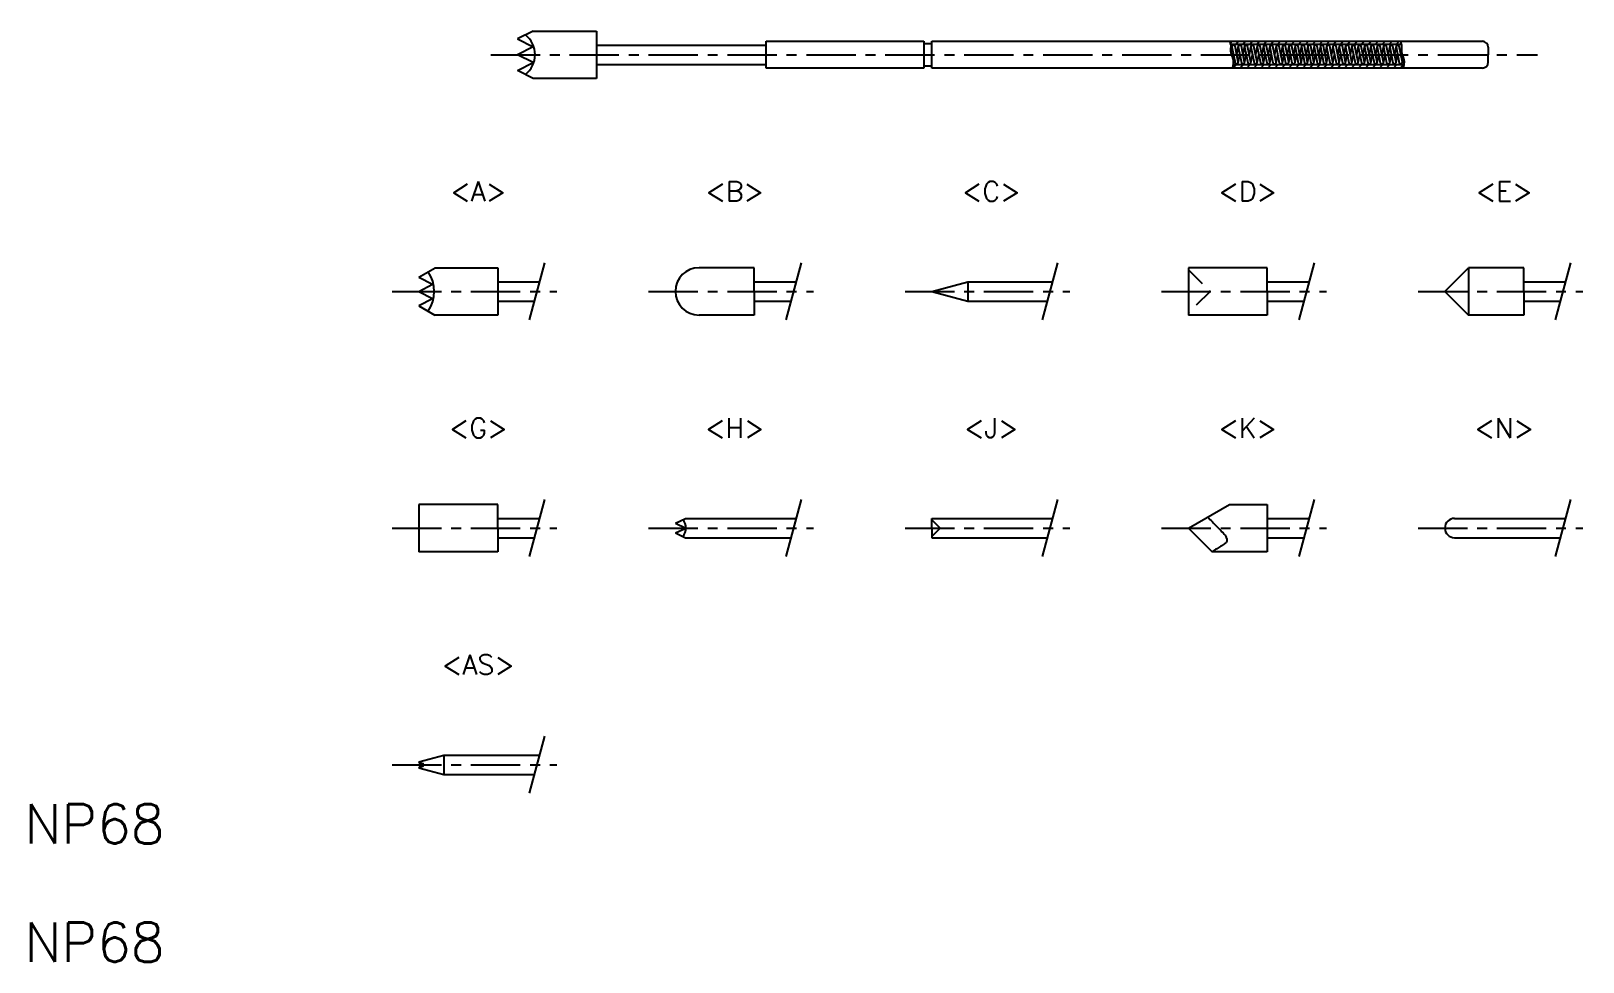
# Model space of a CAD drawing. Extents: x 5.2 to 44.5, y 5 to 28.6.
import ezdxf
from ezdxf.enums import TextEntityAlignment as Align

# ---------------------------------------------------------------- set-up
doc = ezdxf.new("R2010")
doc.units = 0
doc.linetypes.add('CENTER', pattern=[2, 1.25, -0.25, 0.25, -0.25])
doc.linetypes.add('DASHED', pattern=[0.75, 0.5, -0.25])
doc.layers.get('0').update_dxf_attribs({"linetype": 'CONTINUOUS'})
doc.layers.add('CENTER', color=1, linetype='CENTER')
doc.styles.get("Standard").update_dxf_attribs({"font": 'txt.shx', "width": 0.7, "bigfont": 'bigfont.shx'})

# ---------------------------------------------------------------- blocks, each defined once
blk = doc.blocks.new('*X7')
at = {"color": 0, "linetype": 'CONTINUOUS'}
for p, q in [((138.887, -4.696), (138.923, -4.66)), ((139.019, -4.74), (139.099, -4.66)), ((139.196, -4.74), (139.276, -4.66)), ((139.373, -4.74), (139.453, -4.66)), ((139.55, -4.74), (139.63, -4.66)), ((139.727, -4.74), (139.807, -4.66)), ((139.903, -4.74), (139.983, -4.66)), ((140.08, -4.74), (140.16, -4.66)), ((140.257, -4.74), (140.337, -4.66)), ((140.434, -4.74), (140.514, -4.66)), ((140.61, -4.74), (140.69, -4.66)), ((140.787, -4.74), (140.867, -4.66)), ((140.964, -4.74), (141.044, -4.66)), ((141.141, -4.74), (141.221, -4.66)), ((141.318, -4.74), (141.398, -4.66)), ((141.494, -4.74), (141.574, -4.66)), ((141.671, -4.74), (141.751, -4.66)), ((141.848, -4.74), (141.928, -4.66)), ((142.025, -4.74), (142.105, -4.66)), ((142.201, -4.74), (142.281, -4.66)), ((142.378, -4.74), (142.458, -4.66)), ((142.555, -4.74), (142.635, -4.66)), ((142.732, -4.74), (142.812, -4.66)), ((142.909, -4.74), (142.989, -4.66)), ((143.085, -4.74), (143.165, -4.66))]:
    blk.add_line(p, q, dxfattribs=at)
blk = doc.blocks.new('*X8')
at = {"color": 0, "linetype": 'CONTINUOUS'}
for p, q in [((138.95, -5.34), (139.03, -5.26)), ((139.127, -5.34), (139.207, -5.26)), ((139.303, -5.34), (139.383, -5.26)), ((139.48, -5.34), (139.56, -5.26)), ((139.657, -5.34), (139.737, -5.26)), ((139.834, -5.34), (139.914, -5.26)), ((140.01, -5.34), (140.09, -5.26)), ((140.187, -5.34), (140.267, -5.26)), ((140.364, -5.34), (140.444, -5.26)), ((140.541, -5.34), (140.621, -5.26)), ((140.718, -5.34), (140.798, -5.26)), ((140.894, -5.34), (140.974, -5.26)), ((141.071, -5.34), (141.151, -5.26)), ((141.248, -5.34), (141.328, -5.26)), ((141.425, -5.34), (141.505, -5.26)), ((141.601, -5.34), (141.681, -5.26)), ((141.778, -5.34), (141.858, -5.26)), ((141.955, -5.34), (142.035, -5.26)), ((142.132, -5.34), (142.212, -5.26)), ((142.309, -5.34), (142.389, -5.26)), ((142.485, -5.34), (142.565, -5.26)), ((142.662, -5.34), (142.742, -5.26)), ((142.839, -5.34), (142.919, -5.26)), ((143.016, -5.34), (143.096, -5.26)), ((143.192, -5.34), (143.272, -5.26))]:
    blk.add_line(p, q, dxfattribs=at)

msp = doc.modelspace()

# ---------------------------------------------------------------- linework, layer by layer
at = {"color": 7, "linetype": 'CONTINUOUS'}
for p, q in [((17.9, 28.6), (17.5, 28.4)), ((17.5, 28.4), (17.9, 28.2)), ((17.9, 28.6), (19.5, 28.6)), ((19.5, 28.6), (19.5, 27.4)), ((23.8, 28.34), (27.8, 28.34)), ((23.8, 27.66), (23.8, 28.34)), ((27.8, 28.34), (27.8, 27.66)), ((28, 28.34), (41.95, 28.34)), ((28, 27.66), (28, 28.34)), ((35.572, 28.26), (35.561, 28.34)), ((39.899, 28.26), (39.888, 28.34)), ((17.9, 28.2), (17.5, 28)), ((17.9, 27.8), (17.5, 28)), ((19.5, 28.245), (23.8, 28.245)), ((27.8, 28.28), (28, 28.28)), ((39.899, 28.26), (35.572, 28.26)), ((35.605, 28.212), (35.575, 28.063)), ((35.605, 28.196), (35.685, 27.796)), ((35.625, 27.903), (35.644, 28)), ((35.763, 27.812), (35.683, 28.212)), ((35.765, 28.212), (35.724, 28.008)), ((35.763, 27.796), (35.804, 28)), ((35.765, 28.196), (35.845, 27.796)), ((35.923, 27.812), (35.843, 28.212)), ((35.925, 28.212), (35.884, 28.008)), ((35.923, 27.796), (35.964, 28)), ((35.925, 28.196), (36.005, 27.796)), ((36.083, 27.812), (36.003, 28.212)), ((36.085, 28.212), (36.044, 28.008)), ((36.083, 27.796), (36.124, 28)), ((36.085, 28.196), (36.165, 27.796)), ((36.243, 27.812), (36.163, 28.212)), ((36.245, 28.212), (36.204, 28.008)), ((36.243, 27.796), (36.284, 28)), ((36.245, 28.196), (36.325, 27.796)), ((36.403, 27.812), (36.323, 28.212)), ((36.405, 28.212), (36.364, 28.008)), ((36.403, 27.796), (36.444, 28)), ((36.405, 28.196), (36.485, 27.796)), ((36.563, 27.812), (36.483, 28.212)), ((36.565, 28.212), (36.524, 28.008)), ((36.563, 27.796), (36.604, 28)), ((36.565, 28.196), (36.645, 27.796)), ((36.723, 27.812), (36.643, 28.212)), ((36.725, 28.212), (36.684, 28.008)), ((36.723, 27.796), (36.764, 28)), ((36.725, 28.196), (36.805, 27.796)), ((36.883, 27.812), (36.803, 28.212)), ((36.885, 28.212), (36.844, 28.008)), ((36.883, 27.796), (36.924, 28)), ((36.885, 28.196), (36.965, 27.796)), ((37.043, 27.812), (36.963, 28.212)), ((37.045, 28.212), (37.004, 28.008)), ((37.043, 27.796), (37.084, 28)), ((37.045, 28.196), (37.125, 27.796)), ((37.203, 27.812), (37.123, 28.212)), ((37.205, 28.212), (37.164, 28.008)), ((37.203, 27.796), (37.244, 28)), ((37.205, 28.196), (37.285, 27.796)), ((37.363, 27.812), (37.283, 28.212)), ((37.365, 28.212), (37.324, 28.008)), ((37.363, 27.796), (37.404, 28)), ((37.365, 28.196), (37.445, 27.796)), ((37.523, 27.812), (37.443, 28.212)), ((37.525, 28.212), (37.484, 28.008)), ((37.523, 27.796), (37.564, 28)), ((37.525, 28.196), (37.605, 27.796)), ((37.683, 27.812), (37.603, 28.212)), ((37.685, 28.212), (37.644, 28.008)), ((37.683, 27.796), (37.724, 28)), ((37.685, 28.196), (37.765, 27.796)), ((37.843, 27.812), (37.763, 28.212)), ((37.845, 28.212), (37.804, 28.008)), ((37.843, 27.796), (37.884, 28)), ((37.845, 28.196), (37.925, 27.796)), ((38.003, 27.812), (37.923, 28.212)), ((38.005, 28.212), (37.964, 28.008)), ((38.003, 27.796), (38.044, 28)), ((38.005, 28.196), (38.085, 27.796)), ((38.163, 27.812), (38.083, 28.212)), ((38.165, 28.212), (38.124, 28.008)), ((38.163, 27.796), (38.204, 28)), ((38.165, 28.196), (38.245, 27.796)), ((38.323, 27.812), (38.243, 28.212)), ((38.325, 28.212), (38.284, 28.008)), ((38.323, 27.796), (38.364, 28)), ((38.325, 28.196), (38.405, 27.796)), ((38.483, 27.812), (38.403, 28.212)), ((38.485, 28.212), (38.444, 28.008)), ((38.483, 27.796), (38.524, 28)), ((38.485, 28.196), (38.565, 27.796)), ((38.643, 27.812), (38.563, 28.212)), ((38.645, 28.212), (38.604, 28.008)), ((38.643, 27.796), (38.684, 28)), ((38.645, 28.196), (38.725, 27.796)), ((38.803, 27.812), (38.723, 28.212)), ((38.805, 28.212), (38.764, 28.008)), ((38.803, 27.796), (38.844, 28)), ((38.805, 28.196), (38.885, 27.796)), ((38.963, 27.812), (38.883, 28.212)), ((38.965, 28.212), (38.924, 28.008)), ((38.963, 27.796), (39.004, 28)), ((38.965, 28.196), (39.045, 27.796)), ((39.123, 27.812), (39.043, 28.212)), ((39.125, 28.212), (39.084, 28.008)), ((39.123, 27.796), (39.164, 28)), ((39.125, 28.196), (39.205, 27.796)), ((39.283, 27.812), (39.203, 28.212)), ((39.285, 28.212), (39.244, 28.008)), ((39.283, 27.796), (39.324, 28)), ((39.285, 28.196), (39.365, 27.796)), ((39.443, 27.812), (39.363, 28.212)), ((39.445, 28.212), (39.404, 28.008)), ((39.443, 27.796), (39.484, 28)), ((39.445, 28.196), (39.525, 27.796)), ((39.603, 27.812), (39.523, 28.212)), ((39.605, 28.212), (39.564, 28.008)), ((39.603, 27.796), (39.644, 28)), ((39.605, 28.196), (39.685, 27.796)), ((39.763, 27.812), (39.683, 28.212)), ((39.765, 28.212), (39.724, 28.008)), ((39.763, 27.796), (39.804, 28)), ((39.765, 28.196), (39.845, 27.796)), ((39.923, 27.812), (39.843, 28.212)), ((39.899, 28.085), (39.884, 28.008)), ((42.1, 28.19), (42.1, 28)), ((42.1, 27.81), (42.1, 28)), ((17.5, 27.6), (17.9, 27.8)), ((17.9, 27.4), (17.5, 27.6)), ((19.5, 27.755), (23.8, 27.755)), ((27.8, 27.66), (23.8, 27.66)), ((27.8, 27.72), (28, 27.72)), ((41.95, 27.66), (28, 27.66)), ((35.05, 27.66), (35.05, 27.66)), ((35.63, 27.74), (35.616, 27.66)), ((39.957, 27.74), (35.63, 27.74)), ((38.575, 27.66), (38.575, 27.66)), ((39.923, 27.796), (39.948, 27.918)), ((39.957, 27.74), (39.944, 27.66)), ((19.5, 27.4), (17.9, 27.4)), ((15, 22.36), (15.416, 22.6)), ((15.416, 22.6), (17, 22.6)), ((17, 22.6), (17, 21.4)), ((23.5, 22.6), (22.1, 22.6)), ((23.5, 22), (23.5, 22.6)), ((36.5, 22.6), (34.5, 22.6)), ((34.5, 22.6), (34.5, 21.4)), ((36.5, 22), (36.5, 22.6)), ((41, 22), (41.6, 22.6)), ((43, 22.6), (41.6, 22.6)), ((41.6, 22.6), (41.6, 21.4)), ((43, 22), (43, 22.6)), ((15, 22.36), (15.346, 22.18)), ((15, 22), (15.346, 22.18)), ((17, 22.245), (18.066, 22.245)), ((23.5, 22.245), (24.566, 22.245)), ((28, 22), (28.914, 22.245)), ((28.914, 22.245), (31.066, 22.245)), ((28.914, 22.245), (28.914, 21.755)), ((36.5, 22.245), (37.566, 22.245)), ((43, 22.245), (44.066, 22.245)), ((15, 22), (15.346, 21.82)), ((15, 21.64), (15.346, 21.82)), ((15, 21.634), (15.406, 21.4)), ((17, 21.755), (17.934, 21.755)), ((21.5, 22), (21.5, 22)), ((23.5, 22), (23.5, 21.4)), ((23.5, 21.755), (24.434, 21.755)), ((28, 22), (28.914, 21.755)), ((28.914, 21.755), (30.934, 21.755)), ((36.5, 22), (36.5, 21.4)), ((36.5, 21.755), (37.434, 21.755)), ((41, 22), (41, 22)), ((41, 22), (41.6, 21.4)), ((43, 22), (43, 21.4)), ((43, 21.755), (43.934, 21.755)), ((17, 21.4), (15.406, 21.4)), ((23.5, 21.4), (22.1, 21.4)), ((36.5, 21.4), (34.5, 21.4)), ((43, 21.4), (41.6, 21.4)), ((17, 16.6), (15, 16.6)), ((15, 16.6), (15, 15.4)), ((17, 16), (17, 16.6)), ((34.5, 16), (35.539, 16.6)), ((35.539, 16.6), (36.5, 16.6)), ((36.5, 16.6), (36.5, 15.4)), ((17, 16.245), (18.066, 16.245)), ((21.5, 16.125), (21.757, 16.245)), ((21.5, 16.125), (21.768, 16)), ((21.757, 16.245), (24.566, 16.245)), ((28, 16), (28, 16.245)), ((28, 16.245), (31.066, 16.245)), ((36.5, 16.245), (37.566, 16.245)), ((41.245, 16.245), (44.066, 16.245)), ((17, 16), (17, 15.4)), ((17, 15.755), (17.934, 15.755)), ((21.5, 15.875), (21.768, 16)), ((21.5, 15.875), (21.757, 15.755)), ((21.757, 15.755), (24.434, 15.755)), ((28, 16), (28, 15.755)), ((28, 15.755), (30.934, 15.755)), ((34.5, 16), (35.1, 15.4)), ((36.5, 15.755), (37.434, 15.755)), ((41.245, 15.755), (43.934, 15.755)), ((17, 15.4), (15, 15.4)), ((36.5, 15.4), (35.1, 15.4)), ((15, 10.075), (15.634, 10.245)), ((15.634, 10.245), (18.066, 10.245)), ((15.634, 10.245), (15.634, 9.755)), ((15, 10.075), (15.12, 10.024)), ((15, 10.075), (15.05, 10.01)), ((15.12, 10.024), (15, 10)), ((15.12, 9.976), (15, 10)), ((15, 9.925), (15.05, 9.99)), ((15, 9.925), (15.12, 9.976)), ((15, 9.925), (15.634, 9.755)), ((15.634, 9.755), (17.934, 9.755))]:
    msp.add_line(p, q, dxfattribs=at)
at = {"color": 3, "linetype": 'CONTINUOUS'}
for p, q in [((17.806, 21.276), (18.194, 22.724)), ((24.306, 21.276), (24.694, 22.724)), ((30.806, 21.276), (31.194, 22.724)), ((37.306, 21.276), (37.694, 22.724)), ((43.806, 21.276), (44.194, 22.724)), ((17.806, 15.276), (18.194, 16.724)), ((24.306, 15.276), (24.694, 16.724)), ((30.806, 15.276), (31.194, 16.724)), ((37.306, 15.276), (37.694, 16.724)), ((43.806, 15.276), (44.194, 16.724)), ((17.806, 9.276), (18.194, 10.724))]:
    msp.add_line(p, q, dxfattribs=at)
at = {"color": 3, "linetype": 'DASHED'}
for p, q in [((34.5, 22.55), (35.05, 22)), ((35.05, 22), (34.5, 21.45)), ((28, 16.21), (28.21, 16)), ((28.21, 16), (28, 15.79))]:
    msp.add_line(p, q, dxfattribs=at)
at = {"color": 7, "linetype": 'CONTINUOUS'}
msp.add_lwpolyline([(34.987, 16.281), (35.017, 16.25), (35.048, 16.219), (35.078, 16.188), (35.108, 16.156), (35.139, 16.125), (35.169, 16.094), (35.199, 16.063), (35.229, 16.032), (35.26, 16), (35.29, 15.969), (35.32, 15.938), (35.351, 15.907), (35.381, 15.876), (35.407, 15.846), (35.43, 15.817), (35.448, 15.789), (35.462, 15.763), (35.471, 15.738), (35.476, 15.714), (35.477, 15.691), (35.474, 15.67), (35.466, 15.65), (35.454, 15.631), (35.437, 15.614), (35.416, 15.598), (35.392, 15.582), (35.368, 15.567), (35.344, 15.552), (35.319, 15.537), (35.295, 15.522), (35.271, 15.506), (35.246, 15.491), (35.222, 15.476), (35.197, 15.461), (35.173, 15.446), (35.149, 15.43), (35.124, 15.415), (35.1, 15.4)], dxfattribs=at)
at = {"color": 7}
for points in [[(35.572, 28.26, 0), (35.572, 28.258, 0), (35.573, 28.255, 0), (35.573, 28.253, 0), (35.573, 28.251, 0), (35.573, 28.248, 0), (35.573, 28.246, 0), (35.574, 28.244, 0), (35.574, 28.242, 0), (35.574, 28.239, 0), (35.574, 28.237, 0), (35.574, 28.235, 0), (35.574, 28.232, 0), (35.574, 28.23, 0), (35.574, 28.228, 0), (35.574, 28.225, 0), (35.574, 28.223, 0), (35.574, 28.221, 0), (35.574, 28.218, 0), (35.574, 28.216, 0), (35.574, 28.214, 0), (35.574, 28.211, 0), (35.574, 28.209, 0), (35.574, 28.207, 0), (35.574, 28.204, 0), (35.574, 28.202, 0), (35.574, 28.2, 0), (35.574, 28.197, 0), (35.574, 28.195, 0), (35.574, 28.193, 0), (35.574, 28.19, 0), (35.573, 28.188, 0), (35.573, 28.186, 0), (35.573, 28.183, 0), (35.573, 28.181, 0), (35.573, 28.179, 0), (35.573, 28.176, 0), (35.573, 28.174, 0), (35.573, 28.172, 0), (35.573, 28.169, 0), (35.572, 28.167, 0), (35.572, 28.165, 0), (35.572, 28.162, 0), (35.572, 28.16, 0), (35.572, 28.158, 0), (35.572, 28.155, 0), (35.572, 28.153, 0), (35.572, 28.15, 0), (35.571, 28.148, 0), (35.571, 28.146, 0), (35.571, 28.143, 0), (35.571, 28.141, 0), (35.571, 28.139, 0), (35.571, 28.136, 0), (35.571, 28.134, 0), (35.571, 28.132, 0), (35.571, 28.129, 0), (35.571, 28.127, 0), (35.571, 28.125, 0), (35.571, 28.122, 0), (35.571, 28.12, 0), (35.571, 28.118, 0), (35.571, 28.115, 0), (35.571, 28.113, 0), (35.571, 28.111, 0), (35.571, 28.108, 0), (35.571, 28.106, 0), (35.571, 28.104, 0), (35.571, 28.101, 0), (35.571, 28.099, 0), (35.571, 28.097, 0), (35.572, 28.094, 0), (35.572, 28.092, 0), (35.572, 28.09, 0), (35.572, 28.087, 0), (35.572, 28.085, 0), (35.573, 28.083, 0), (35.573, 28.08, 0), (35.573, 28.078, 0), (35.573, 28.076, 0), (35.574, 28.074, 0), (35.574, 28.071, 0), (35.574, 28.069, 0), (35.575, 28.067, 0), (35.575, 28.064, 0), (35.576, 28.062, 0), (35.576, 28.06, 0), (35.577, 28.057, 0), (35.577, 28.055, 0), (35.577, 28.053, 0), (35.578, 28.051, 0), (35.579, 28.048, 0), (35.579, 28.046, 0), (35.58, 28.044, 0), (35.58, 28.041, 0), (35.581, 28.039, 0), (35.581, 28.037, 0), (35.582, 28.035, 0), (35.582, 28.032, 0), (35.583, 28.03, 0), (35.584, 28.028, 0), (35.584, 28.025, 0), (35.585, 28.023, 0), (35.586, 28.021, 0), (35.586, 28.019, 0), (35.587, 28.016, 0), (35.588, 28.014, 0), (35.588, 28.012, 0), (35.589, 28.01, 0), (35.59, 28.007, 0), (35.591, 28.005, 0), (35.591, 28.003, 0), (35.592, 28.001, 0), (35.593, 27.998, 0), (35.594, 27.996, 0), (35.594, 27.994, 0), (35.595, 27.991, 0), (35.596, 27.989, 0), (35.597, 27.987, 0), (35.597, 27.985, 0), (35.598, 27.982, 0), (35.599, 27.98, 0), (35.6, 27.978, 0), (35.601, 27.976, 0), (35.601, 27.973, 0), (35.602, 27.971, 0), (35.603, 27.969, 0), (35.604, 27.967, 0), (35.604, 27.965, 0), (35.605, 27.962, 0), (35.606, 27.96, 0), (35.607, 27.958, 0), (35.608, 27.956, 0), (35.608, 27.953, 0), (35.609, 27.951, 0), (35.61, 27.949, 0), (35.611, 27.947, 0), (35.612, 27.944, 0), (35.612, 27.942, 0), (35.613, 27.94, 0), (35.614, 27.938, 0), (35.615, 27.935, 0), (35.615, 27.933, 0), (35.616, 27.931, 0), (35.617, 27.929, 0), (35.618, 27.926, 0), (35.618, 27.924, 0), (35.619, 27.922, 0), (35.62, 27.92, 0), (35.621, 27.918, 0), (35.621, 27.915, 0), (35.622, 27.913, 0), (35.623, 27.911, 0), (35.623, 27.909, 0), (35.624, 27.906, 0), (35.625, 27.904, 0), (35.625, 27.902, 0), (35.626, 27.9, 0), (35.627, 27.897, 0), (35.627, 27.895, 0), (35.628, 27.893, 0), (35.628, 27.891, 0), (35.629, 27.889, 0), (35.63, 27.886, 0), (35.63, 27.884, 0), (35.631, 27.882, 0), (35.631, 27.88, 0), (35.632, 27.877, 0), (35.632, 27.875, 0), (35.633, 27.873, 0), (35.633, 27.871, 0), (35.634, 27.868, 0), (35.634, 27.866, 0), (35.634, 27.864, 0), (35.635, 27.862, 0), (35.635, 27.86, 0), (35.635, 27.857, 0), (35.636, 27.855, 0), (35.636, 27.853, 0), (35.636, 27.851, 0), (35.637, 27.848, 0), (35.637, 27.846, 0), (35.637, 27.844, 0), (35.637, 27.842, 0), (35.638, 27.839, 0), (35.638, 27.837, 0), (35.638, 27.835, 0), (35.638, 27.833, 0), (35.638, 27.83, 0), (35.638, 27.828, 0), (35.638, 27.826, 0), (35.638, 27.824, 0), (35.638, 27.821, 0), (35.638, 27.819, 0), (35.638, 27.817, 0), (35.638, 27.814, 0), (35.638, 27.812, 0), (35.638, 27.81, 0), (35.638, 27.807, 0), (35.638, 27.805, 0), (35.638, 27.803, 0), (35.638, 27.8, 0), (35.638, 27.798, 0), (35.637, 27.795, 0), (35.637, 27.793, 0), (35.637, 27.79, 0), (35.637, 27.788, 0), (35.637, 27.785, 0), (35.636, 27.783, 0), (35.636, 27.78, 0), (35.636, 27.778, 0), (35.635, 27.775, 0), (35.635, 27.772, 0), (35.635, 27.769, 0), (35.634, 27.767, 0), (35.634, 27.764, 0), (35.634, 27.761, 0), (35.633, 27.758, 0), (35.633, 27.755, 0), (35.632, 27.752, 0), (35.632, 27.749, 0), (35.631, 27.746, 0), (35.631, 27.743, 0), (35.63, 27.74, 0)], [(39.899, 28.26, 0), (39.9, 28.258, 0), (39.9, 28.255, 0), (39.9, 28.253, 0), (39.9, 28.251, 0), (39.901, 28.248, 0), (39.901, 28.246, 0), (39.901, 28.244, 0), (39.901, 28.242, 0), (39.901, 28.239, 0), (39.901, 28.237, 0), (39.901, 28.235, 0), (39.902, 28.232, 0), (39.902, 28.23, 0), (39.902, 28.228, 0), (39.902, 28.225, 0), (39.902, 28.223, 0), (39.902, 28.221, 0), (39.902, 28.218, 0), (39.902, 28.216, 0), (39.902, 28.214, 0), (39.902, 28.211, 0), (39.902, 28.209, 0), (39.902, 28.207, 0), (39.901, 28.204, 0), (39.901, 28.202, 0), (39.901, 28.2, 0), (39.901, 28.197, 0), (39.901, 28.195, 0), (39.901, 28.193, 0), (39.901, 28.19, 0), (39.901, 28.188, 0), (39.901, 28.186, 0), (39.901, 28.183, 0), (39.901, 28.181, 0), (39.9, 28.179, 0), (39.9, 28.176, 0), (39.9, 28.174, 0), (39.9, 28.172, 0), (39.9, 28.169, 0), (39.9, 28.167, 0), (39.9, 28.165, 0), (39.9, 28.162, 0), (39.899, 28.16, 0), (39.899, 28.158, 0), (39.899, 28.155, 0), (39.899, 28.153, 0), (39.899, 28.15, 0), (39.899, 28.148, 0), (39.899, 28.146, 0), (39.899, 28.143, 0), (39.899, 28.141, 0), (39.898, 28.139, 0), (39.898, 28.136, 0), (39.898, 28.134, 0), (39.898, 28.132, 0), (39.898, 28.129, 0), (39.898, 28.127, 0), (39.898, 28.125, 0), (39.898, 28.122, 0), (39.898, 28.12, 0), (39.898, 28.118, 0), (39.898, 28.115, 0), (39.898, 28.113, 0), (39.898, 28.111, 0), (39.898, 28.108, 0), (39.898, 28.106, 0), (39.898, 28.104, 0), (39.899, 28.101, 0), (39.899, 28.099, 0), (39.899, 28.097, 0), (39.899, 28.094, 0), (39.899, 28.092, 0), (39.899, 28.09, 0), (39.899, 28.087, 0), (39.9, 28.085, 0), (39.9, 28.083, 0), (39.9, 28.08, 0), (39.901, 28.078, 0), (39.901, 28.076, 0), (39.901, 28.074, 0), (39.901, 28.071, 0), (39.902, 28.069, 0), (39.902, 28.067, 0), (39.903, 28.064, 0), (39.903, 28.062, 0), (39.903, 28.06, 0), (39.904, 28.057, 0), (39.904, 28.055, 0), (39.905, 28.053, 0), (39.905, 28.051, 0), (39.906, 28.048, 0), (39.906, 28.046, 0), (39.907, 28.044, 0), (39.908, 28.041, 0), (39.908, 28.039, 0), (39.909, 28.037, 0), (39.909, 28.035, 0), (39.91, 28.032, 0), (39.91, 28.03, 0), (39.911, 28.028, 0), (39.912, 28.025, 0), (39.912, 28.023, 0), (39.913, 28.021, 0), (39.914, 28.019, 0), (39.914, 28.016, 0), (39.915, 28.014, 0), (39.916, 28.012, 0), (39.917, 28.01, 0), (39.917, 28.007, 0), (39.918, 28.005, 0), (39.919, 28.003, 0), (39.919, 28.001, 0), (39.92, 27.998, 0), (39.921, 27.996, 0), (39.922, 27.994, 0), (39.922, 27.991, 0), (39.923, 27.989, 0), (39.924, 27.987, 0), (39.925, 27.985, 0), (39.926, 27.982, 0), (39.926, 27.98, 0), (39.927, 27.978, 0), (39.928, 27.976, 0), (39.929, 27.973, 0), (39.929, 27.971, 0), (39.93, 27.969, 0), (39.931, 27.967, 0), (39.932, 27.965, 0), (39.933, 27.962, 0), (39.933, 27.96, 0), (39.934, 27.958, 0), (39.935, 27.956, 0), (39.936, 27.953, 0), (39.937, 27.951, 0), (39.937, 27.949, 0), (39.938, 27.947, 0), (39.939, 27.944, 0), (39.94, 27.942, 0), (39.941, 27.94, 0), (39.941, 27.938, 0), (39.942, 27.935, 0), (39.943, 27.933, 0), (39.944, 27.931, 0), (39.944, 27.929, 0), (39.945, 27.926, 0), (39.946, 27.924, 0), (39.947, 27.922, 0), (39.947, 27.92, 0), (39.948, 27.918, 0), (39.949, 27.915, 0), (39.949, 27.913, 0), (39.95, 27.911, 0), (39.951, 27.909, 0), (39.951, 27.906, 0), (39.952, 27.904, 0), (39.953, 27.902, 0), (39.953, 27.9, 0), (39.954, 27.897, 0), (39.955, 27.895, 0), (39.955, 27.893, 0), (39.956, 27.891, 0), (39.956, 27.889, 0), (39.957, 27.886, 0), (39.957, 27.884, 0), (39.958, 27.882, 0), (39.959, 27.88, 0), (39.959, 27.877, 0), (39.96, 27.875, 0), (39.96, 27.873, 0), (39.96, 27.871, 0), (39.961, 27.868, 0), (39.961, 27.866, 0), (39.962, 27.864, 0), (39.962, 27.862, 0), (39.963, 27.86, 0), (39.963, 27.857, 0), (39.963, 27.855, 0), (39.964, 27.853, 0), (39.964, 27.851, 0), (39.964, 27.848, 0), (39.964, 27.846, 0), (39.965, 27.844, 0), (39.965, 27.842, 0), (39.965, 27.839, 0), (39.965, 27.837, 0), (39.965, 27.835, 0), (39.965, 27.833, 0), (39.966, 27.83, 0), (39.966, 27.828, 0), (39.966, 27.826, 0), (39.966, 27.824, 0), (39.966, 27.821, 0), (39.966, 27.819, 0), (39.966, 27.817, 0), (39.966, 27.814, 0), (39.966, 27.812, 0), (39.966, 27.81, 0), (39.966, 27.807, 0), (39.965, 27.805, 0), (39.965, 27.803, 0), (39.965, 27.8, 0), (39.965, 27.798, 0), (39.965, 27.795, 0), (39.965, 27.793, 0), (39.964, 27.79, 0), (39.964, 27.788, 0), (39.964, 27.785, 0), (39.964, 27.783, 0), (39.963, 27.78, 0), (39.963, 27.778, 0), (39.963, 27.775, 0), (39.962, 27.772, 0), (39.962, 27.769, 0), (39.962, 27.767, 0), (39.961, 27.764, 0), (39.961, 27.761, 0), (39.961, 27.758, 0), (39.96, 27.755, 0), (39.96, 27.752, 0), (39.959, 27.749, 0), (39.959, 27.746, 0), (39.958, 27.743, 0), (39.958, 27.74, 0)]]:
    msp.add_polyline3d(points, dxfattribs=at)
at = {"color": 7, "linetype": 'CONTINUOUS'}
for centre, radius, start, end in [((17.31, 28), 0.634, 307.9762, 52.0238), ((41.95, 28.19), 0.15, 0, 90), ((35.644, 28.204), 0.04, 11.3099, 191.3099), ((35.804, 28.204), 0.04, 11.3099, 191.3099), ((35.964, 28.204), 0.04, 11.3099, 191.3099), ((36.124, 28.204), 0.04, 11.3099, 191.3099), ((36.284, 28.204), 0.04, 11.3099, 191.3099), ((36.444, 28.204), 0.04, 11.3099, 191.3099), ((36.604, 28.204), 0.04, 11.3099, 191.3099), ((36.764, 28.204), 0.04, 11.3099, 191.3099), ((36.924, 28.204), 0.04, 11.3099, 191.3099), ((37.084, 28.204), 0.04, 11.3099, 191.3099), ((37.244, 28.204), 0.04, 11.3099, 191.3099), ((37.404, 28.204), 0.04, 11.3099, 191.3099), ((37.564, 28.204), 0.04, 11.3099, 191.3099), ((37.724, 28.204), 0.04, 11.3099, 191.3099), ((37.884, 28.204), 0.04, 11.3099, 191.3099), ((38.044, 28.204), 0.04, 11.3099, 191.3099), ((38.204, 28.204), 0.04, 11.3099, 191.3099), ((38.364, 28.204), 0.04, 11.3099, 191.3099), ((38.524, 28.204), 0.04, 11.3099, 191.3099), ((38.684, 28.204), 0.04, 11.3099, 191.3099), ((38.844, 28.204), 0.04, 11.3099, 191.3099), ((39.004, 28.204), 0.04, 11.3099, 191.3099), ((39.164, 28.204), 0.04, 11.3099, 191.3099), ((39.324, 28.204), 0.04, 11.3099, 191.3099), ((39.484, 28.204), 0.04, 11.3099, 191.3099), ((39.644, 28.204), 0.04, 11.3099, 191.3099), ((39.804, 28.204), 0.04, 11.3099, 191.3099), ((35.724, 27.804), 0.04, 191.3099, 11.3099), ((35.884, 27.804), 0.04, 191.3099, 11.3099), ((36.044, 27.804), 0.04, 191.3099, 11.3099), ((36.204, 27.804), 0.04, 191.3099, 11.3099), ((36.364, 27.804), 0.04, 191.3099, 11.3099), ((36.524, 27.804), 0.04, 191.3099, 11.3099), ((36.684, 27.804), 0.04, 191.3099, 11.3099), ((36.844, 27.804), 0.04, 191.3099, 11.3099), ((37.004, 27.804), 0.04, 191.3099, 11.3099), ((37.164, 27.804), 0.04, 191.3099, 11.3099), ((37.324, 27.804), 0.04, 191.3099, 11.3099), ((37.484, 27.804), 0.04, 191.3099, 11.3099), ((37.644, 27.804), 0.04, 191.3099, 11.3099), ((37.804, 27.804), 0.04, 191.3099, 11.3099), ((37.964, 27.804), 0.04, 191.3099, 11.3099), ((38.124, 27.804), 0.04, 191.3099, 11.3099), ((38.284, 27.804), 0.04, 191.3099, 11.3099), ((38.444, 27.804), 0.04, 191.3099, 11.3099), ((38.604, 27.804), 0.04, 191.3099, 11.3099), ((38.764, 27.804), 0.04, 191.3099, 11.3099), ((38.924, 27.804), 0.04, 191.3099, 11.3099), ((39.084, 27.804), 0.04, 191.3099, 11.3099), ((39.244, 27.804), 0.04, 191.3099, 11.3099), ((39.404, 27.804), 0.04, 191.3099, 11.3099), ((39.564, 27.804), 0.04, 191.3099, 11.3099), ((39.724, 27.804), 0.04, 191.3099, 11.3099), ((39.884, 27.804), 0.04, 191.3099, 11.3099), ((41.95, 27.81), 0.15, 270, 0), ((14.519, 21.997), 0.87, 325.17, 34.8445), ((22.1, 22), 0.6, 90, 180), ((22.1, 22), 0.6, 180, 270), ((21.44, 16.001), 0.328, 319.2926, 40.3049), ((41.245, 16), 0.245, 90, 180), ((41.245, 16), 0.245, 180, 270)]:
    msp.add_arc(centre, radius, start, end, dxfattribs=at)
at = {"layer": 'CENTER', "color": 1, "linetype": 'CENTER'}
for p, q in [((16.82, 28), (43.35, 28)), ((14.32, 22), (18.5, 22)), ((20.82, 22), (25, 22)), ((27.32, 22), (31.5, 22)), ((33.82, 22), (38, 22)), ((40.32, 22), (44.5, 22)), ((14.32, 16), (18.5, 16)), ((20.82, 16), (25, 16)), ((27.32, 16), (31.5, 16)), ((33.82, 16), (38, 16)), ((40.32, 16), (44.5, 16)), ((14.32, 10), (18.5, 10))]:
    msp.add_line(p, q, dxfattribs=at)

# ---------------------------------------------------------------- block references
at = {"color": 3, "linetype": 'CONTINUOUS'}
for name in ['*X7', '*X8']:
    msp.add_blockref(name, (-103.321, 33), dxfattribs=at)

# ---------------------------------------------------------------- texts
at = {"color": 7, "linetype": 'CONTINUOUS'}
for s, p in [('<A>', (16.504, 24.537)), ('<B>', (23.004, 24.537)), ('<C>', (29.504, 24.537)), ('<D>', (36.004, 24.537)), ('<E>', (42.504, 24.537)), ('<G>', (16.504, 18.537)), ('<H>', (23.004, 18.537)), ('<J>', (29.504, 18.537)), ('<K>', (36.004, 18.537)), ('<N>', (42.504, 18.537)), ('<AS>', (16.504, 12.537))]:
    msp.add_text(s, height=0.5, dxfattribs=at).set_placement(p, align=Align.MIDDLE)
for p in [(5, 8), (5, 5)]:
    msp.add_text('NP68', height=1, dxfattribs=at).set_placement(p)

doc.saveas('drawing.dxf')
